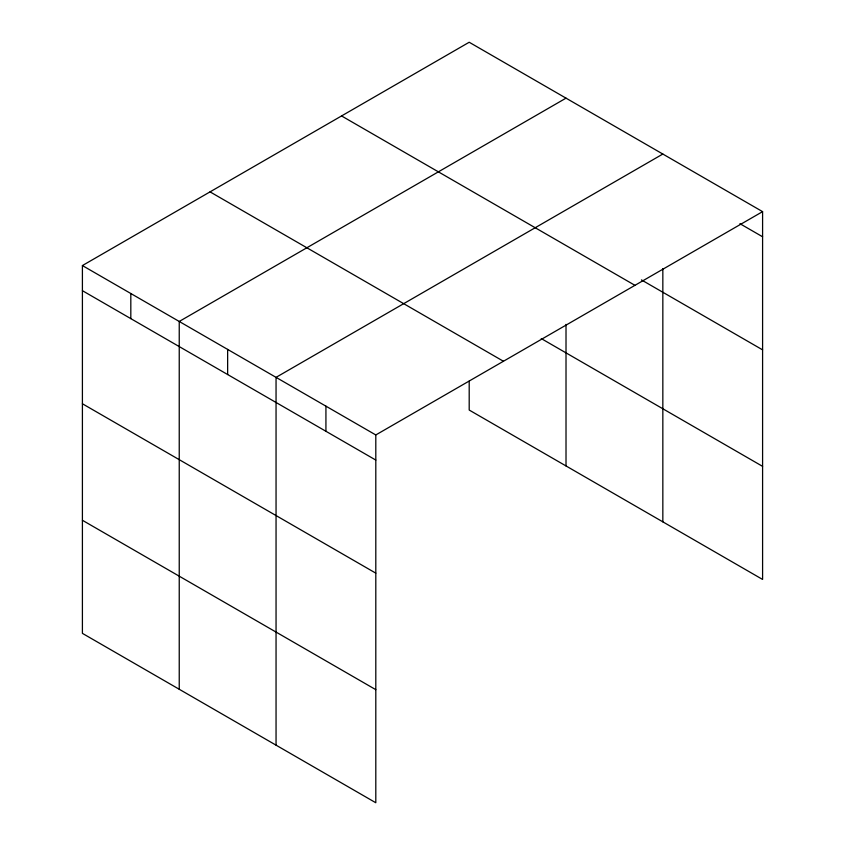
<?xml version="1.0" encoding="UTF-8"?>
<svg xmlns="http://www.w3.org/2000/svg" width="845" height="845" viewBox="0 0 845 845"><rect width="100%" height="100%" fill="white"/><g stroke="black" fill="none" stroke-linecap="round" stroke-linejoin="round"><path stroke-width="1.27" d="M762.591 211.641L375.803 434.953L375.803 802.75L82.409 633.359L82.409 265.562L469.197 42.25L762.591 211.641L762.591 579.438L469.197 410.047L469.197 381.127M566.013 98.147L179.235 321.459L179.235 689.256M662.839 154.043L276.051 377.356L276.051 745.153M739.914 223.682L762.591 236.769M641.439 279.906L762.591 349.851M341.56 115.945L634.954 285.335M541.244 338.57L762.591 466.355M210.046 191.868L503.44 361.259M82.409 265.562L375.803 434.953M82.409 290.68L375.803 460.071M82.409 403.762L375.803 573.153M82.409 520.277L375.803 689.668M662.839 268.594L662.839 521.851M566.013 324.385L566.013 465.954M325.927 406.149L325.927 431.277M227.643 349.407L227.643 374.536M130.817 293.511L130.817 318.628"/></g></svg>
